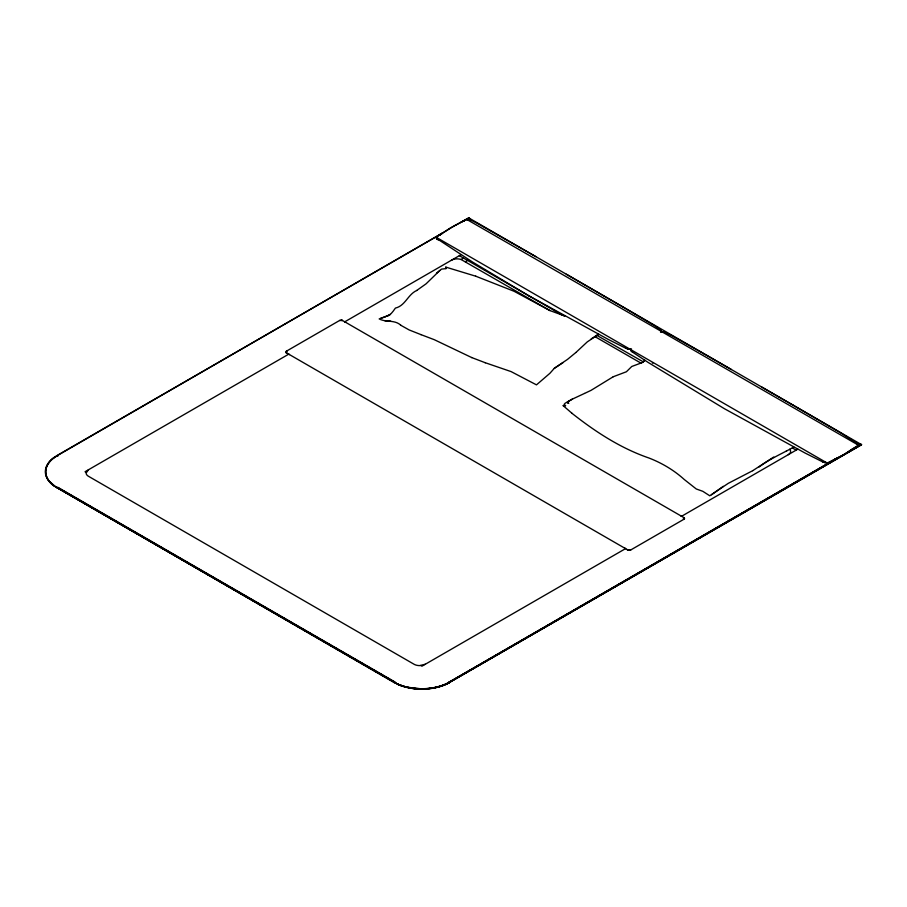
<?xml version="1.0" encoding="UTF-8"?>
<svg xmlns="http://www.w3.org/2000/svg" width="907" height="907" viewBox="0 0 907 907"><rect width="100%" height="100%" fill="white"/><g stroke="black" fill="none" stroke-linecap="round" stroke-linejoin="round"><path stroke-width="1.36" d="M826.991 462.933L822.819 461.969L805.031 453.012L724.5 408.762L647.995 362.347L632.474 352.086L630.728 350.487L631.487 348.889L630.331 349.388L436.154 237.249L450.643 227.782L469.157 218.134M858.203 445.065C857.999 443.183 857.659 445.598 858.26 445.099L661.622 331.611L660.545 332.109L661.407 331.44L466.844 219.483M436.811 237.691C436.823 238.938 436.165 237.804 436.392 237.056M436.494 273.188L441.562 269.118L446.017 268.597L445.836 267.123L475.835 276.227M858.135 445.031L857.41 443.738M630.977 350.147L630.966 350.079M661.35 331.418L660.579 330.091M445.904 268.597L445.836 267.123M662.121 331.894C660.217 332.143 661.464 329.502 661.214 331.338M630.887 350.363L632.474 352.086M411.653 688.334L421.925 689.116M857.977 444.033L840.438 432.718L792.718 404.941M659.582 328.958L661.248 330.488L655.081 326.01L623.483 307.292M390.339 314.434C386.507 314.865 387.913 319.139 395.418 308.085C405.372 305.772 407.821 294.458 416.812 290.433M704.025 353.798L671.361 335.397L664.604 332.132L661.951 331.769L663.244 331.679M822.819 461.969L826.481 462.661M406.733 687.393L397.504 684.116M436.256 238.212L472.672 262.112L528.985 295.875L608.416 339.501L626 348.345L630.218 349.32M471.629 220.435L467.468 219.471L471.549 220.401L476.663 222.997L535.878 256.658M644.832 360.306L643.278 361.859L596.84 335.363M644.866 360.317L642.689 362.415L631.76 366.485L626.397 371.757L613.245 376.745M575.866 352.517L567.453 359.433L554.381 368.265L549.903 373.299L536.479 384.863L511.072 371.587L485.132 362.687M629.639 349.014L626 348.345M575.922 352.472L587.294 341.871L598.665 334.32L597.112 335.216M572 413.331C595.355 431.755 620.66 448.285 648.958 458.012C661.906 463.035 673.958 470.155 684.275 479.508L696.281 488.986L702.789 491.299L709.762 495.789L728.23 483.363L752.674 470.71M591.217 338.833L596.908 335.329M858.033 445.337L843.669 454.69L827.173 463.035L630.66 349.546M88.467 469.792L86.131 473.035A7.936 4.58 0 0 0 88.467 476.277L414.057 664.253A7.936 4.58 0 0 0 419.669 665.602L425.281 664.253M467.162 219.335L469.27 218.19M631.102 349.796L629.923 349.116M773.75 457.015L752.742 470.676M439.906 270.388L426.109 283.8L416.687 290.512M554.313 368.344L563.1 362.562M793.829 447.06C783.194 453.035 769.635 458.897 759.148 466.946M441.868 233.314L438.841 235.389L455.643 225.038M723.276 486.333L711.473 494.769M53.638 457.82L56.824 455.881M848.419 451.799L852.625 449.044M567.397 401.892L572.487 399.057L565.095 403.275L564.063 404.499L565.583 405.667L563.202 405.69L572.113 413.411M441.573 233.518L53.558 457.786A39.693 22.913 0 0 0 53.558 485.687L394.171 682.597M455.802 225.049L468.692 217.861L861.65 444.725L446.097 684.4A39.738 22.947 0 0 1 397.708 684.4M440.212 234.448L56.688 455.722L57.935 456.085L57.13 455.62M460.711 222.476L468.885 217.975M57.277 455.711L53.864 457.922A39.307 22.698 0 0 0 53.864 485.551M464.225 220.752L469.055 218.065M467.445 219.471L469.633 218.394M286.499 352.948L285.886 352.358A2.12 1.224 0 0 1 286.442 351.168L339.581 320.488A2.12 1.224 0 0 1 341.622 320.171L342.415 320.466M460.949 254.742L344.615 321.906L345.522 322.246M289.48 354.603L288.88 354.081L85.043 471.742L86.278 472.422M451.482 260.207A7.936 4.58 0 0 1 459.146 259.017L461.062 259.481L463.454 258.053M465.325 261.726L467.57 260.422M566.342 274.231L623.619 307.371M761.993 387.198L792.65 404.907M624.798 548.191L625.705 548.542L421.914 666.203L420.735 665.511M680.84 515.845L681.44 516.366L797.809 449.18M627.905 549.982L628.698 550.277A2.12 1.224 0 0 0 630.739 549.959L683.889 519.269A2.12 1.224 0 0 0 684.434 518.09L683.935 517.636M449.282 682.007L835.449 459.055M851.356 449.872L860.958 444.328M449.407 682.075L837.354 458.092M849.678 450.972L861.072 444.396M843.612 454.724L449.611 682.189L448.67 682.075L449.328 682.461L861.525 444.657M843.793 454.611L861.287 444.521M838.658 457.434L834.145 459.713M449.418 682.506L445.938 684.275A39.443 22.766 0 0 1 397.912 684.286L57.277 487.773L397.98 684.229A39.318 22.698 0 0 0 445.859 684.218M446.097 684.388L449.6 682.62M466.912 219.449L467.649 219.619M827.445 462.978L826.765 462.763M572.43 399.08L584.482 393.457M463.194 221.263L463.874 220.923M584.63 393.389L591.035 390.361L613.177 376.779M467.547 219.505L468.851 219.449M384.704 317.019L388.275 315.477L379.194 318.913C386.121 322.643 394.817 319.457 400.905 325.341M469.475 219.891L467.933 219.721M663.947 332.177L662.405 331.996M663.017 331.781L661.963 331.747M380.747 318.368L384.681 317.019M858.079 444.249L857.296 443.795L857.603 444.691M48.468 480.483L56.631 487.705L57.56 487.172L395.18 682.098L394.307 682.676L402.118 686.021M469.066 219.505L469.588 219.834L468.704 219.449M594.72 336.497L641.022 363.151M563.202 405.69L565.492 405.599M652.36 362.936L652.825 363.208M786.029 451.425L786.573 451.096M390.736 321.157L384.84 320.749M406.427 687.143L421.608 688.867A39.727 22.936 0 0 0 445.779 684.139L449.294 682.37L445.62 684.025A39.443 22.766 0 0 1 397.606 684.037M663.482 331.747L666.123 332.733M563.701 315.693L564.823 316.021L549.846 310.534L514.042 291.26L475.676 276.17M627.565 348.855L628.132 349.104M824.44 462.581L825.007 462.729M420.939 334.615L434.294 339.694L471.81 357.607M471.651 357.539L485.29 362.743M421.097 334.672L409.17 329.955L400.781 325.262M286.102 352.653L627.553 549.789M461.017 259.459L549.925 310.568M684.218 517.795L342.132 320.296M627.054 549.563L628.188 550.152M703.889 353.719L731.393 369.534M661.328 330.579L660.466 330.159L660.761 331.055M630.716 350.442L631.691 350.771L631.283 349.966M459.339 255.672L528.77 295.761M529.053 295.92L562.759 315.375M792.367 447.945L796.153 450.133M341.622 320.171L342.279 320.556L339.581 320.488M684.434 518.09C683.935 517.103 682.722 519.337 683.889 519.269M286.442 351.168C287.598 351.111 286.385 353.345 285.886 352.358M630.739 549.959L628.041 549.891L628.698 550.277M56.903 487.558L53.774 485.596A39.42 22.754 0 0 1 53.774 457.888M856.333 442.548L858.09 444.124M437.979 239.788L436.947 238.858M789.657 449.271L790.348 450.246A7.936 4.58 0 0 1 788.296 454.668M721.269 481.946L721.269 481.946M442.106 233.45L438.841 235.389L442.106 233.45M568.621 403.196L567.986 403.162L568.621 403.196M437.027 238.904L438.478 239.629L437.072 238.949M631.691 351.179L632.973 351.927L631.691 351.179M394.443 682.087L57.583 487.592L394.341 682.143"/></g></svg>
